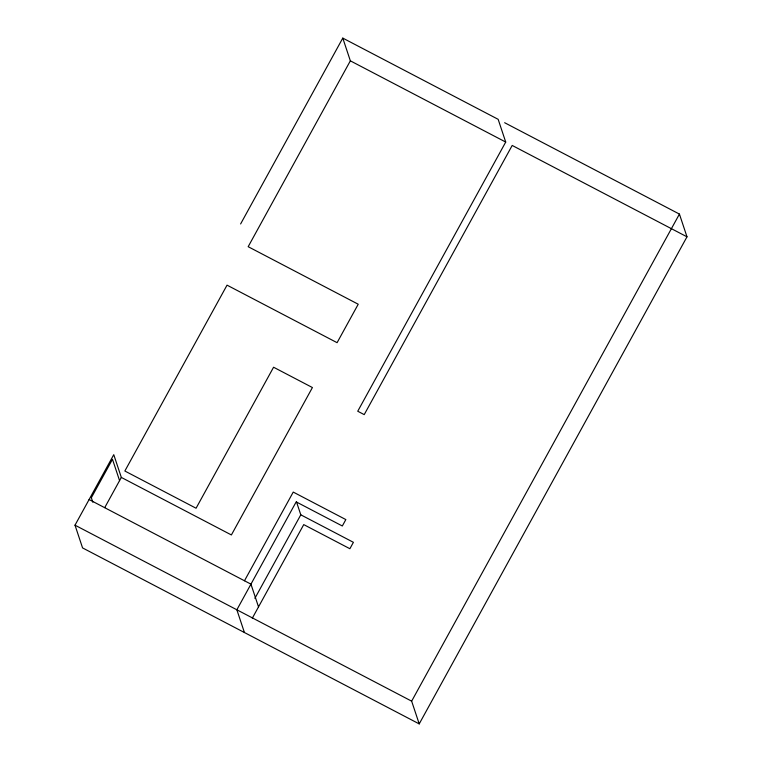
<?xml version="1.0" encoding="UTF-8"?>
<svg xmlns="http://www.w3.org/2000/svg" width="762" height="762" viewBox="0 0 762 762"><rect width="100%" height="100%" fill="white"/><g stroke="black" fill="none" stroke-linecap="round" stroke-linejoin="round"><path stroke-width="1.14" d="M504.634 122.711L679.428 214.084L686.991 236.82L419.214 723.9L82.572 547.916L75.009 525.18L113.767 454.676L121.329 477.422L231.391 534.953L312.42 387.544L273.577 367.236L196.072 508.235L124.854 471.011L227.038 285.15L337.09 342.681L358.226 304.228L248.174 246.697L350.349 60.836L342.786 38.1L240.611 223.961M104.718 507.644L121.329 477.422M244.478 580.768L293.237 492.081L345.843 519.579L342.319 525.99L296.18 501.872L236.858 609.791L244.421 632.527M254.879 598.351L300.8 514.817L296.475 501.825M342.786 38.1L498.158 119.32L505.72 142.065L357.74 411.232L364.217 414.623L512.197 145.447L686.991 236.82M252.317 618.173L303.743 524.608L349.882 548.726L353.406 542.315L300.8 514.817M419.214 723.9L411.651 701.164L679.428 214.084M350.349 60.836L505.72 142.065M89.106 499.539L250.946 584.149L258.518 606.885M75.009 525.18L411.651 701.164M119.567 480.622L112.481 459.305L91.335 497.757L92.831 502.244"/></g></svg>
